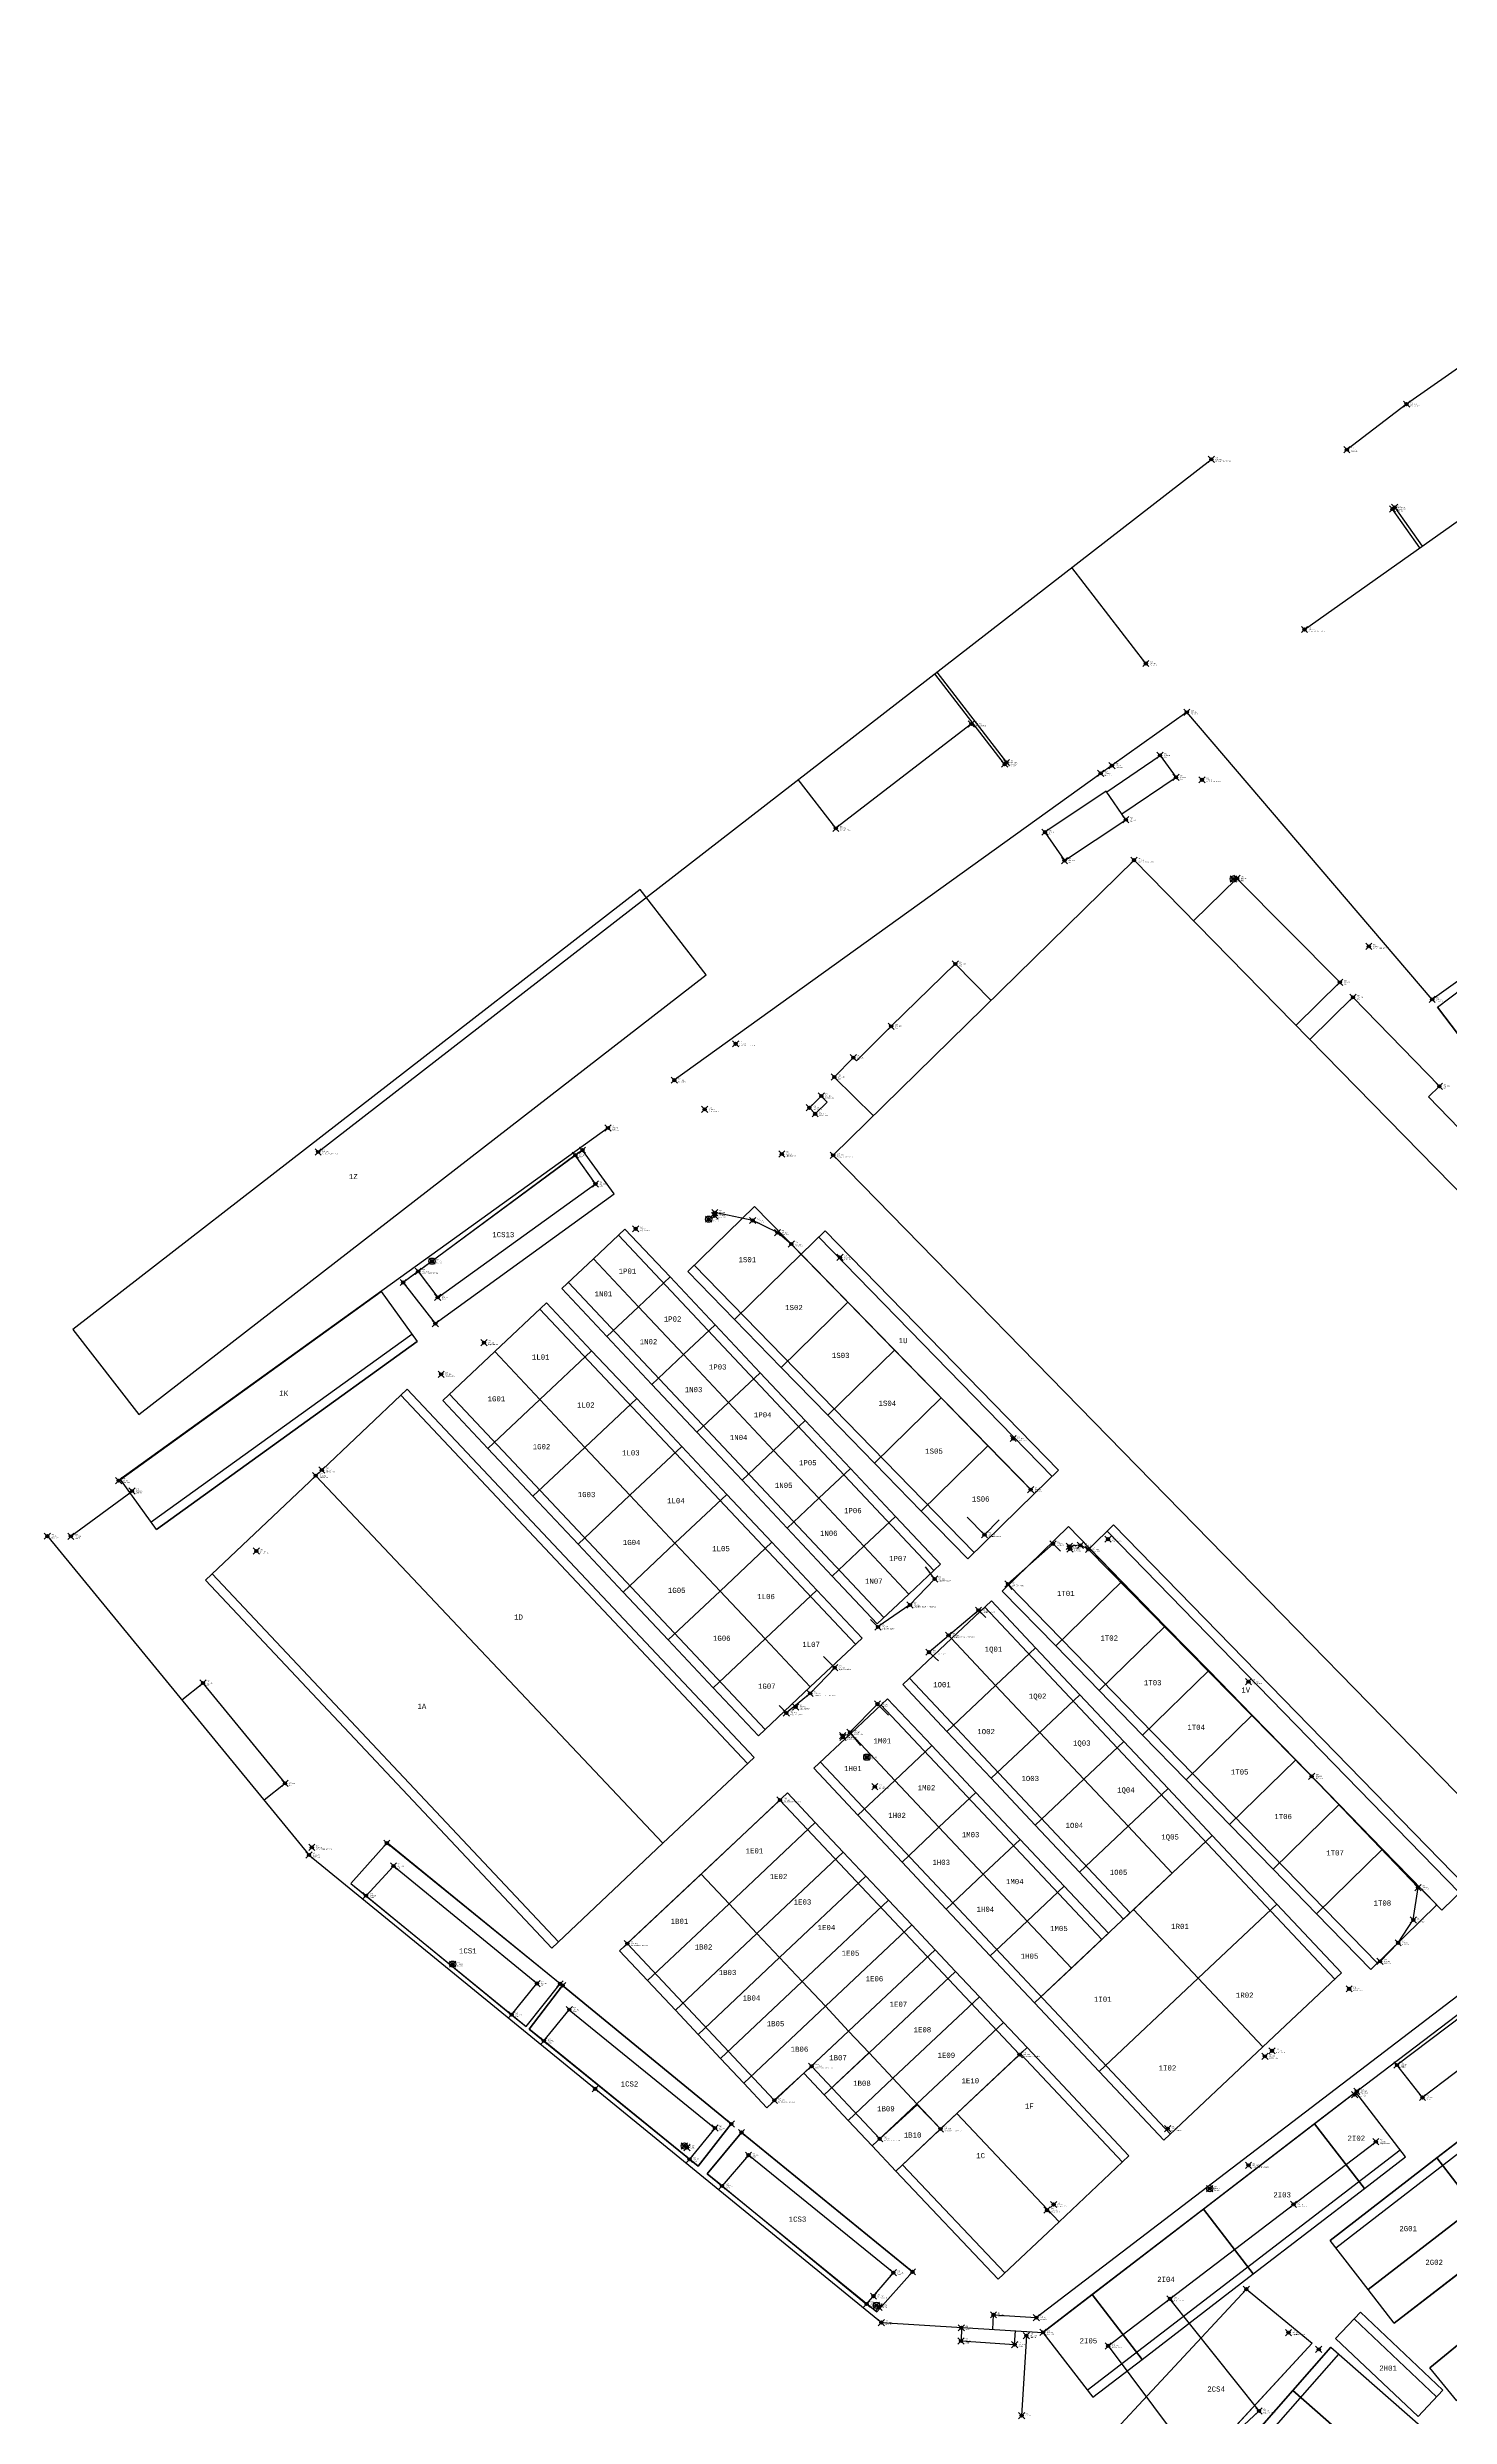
# Model space of a CAD drawing. Extents: x -300 to 923337, y -63404 to 323191.
# Drawn here: x 73487 to 208588, y 56506 to 284659 of the extents above; entities that cross this region are included whole.
import ezdxf
from ezdxf.enums import TextEntityAlignment as Align

# ---------------------------------------------------------------- set-up
doc = ezdxf.new("R2010")
doc.units = 0
doc.header["$PDMODE"] = 35
doc.header["$PDSIZE"] = 300
for name, color, linetype, lineweight in [('WF ingombro stive 2', 1, 'Continuous', 30), ('WF lato di accesso', 40, 'Continuous', 30), ('WF linee di costruzione', 30, 'Continuous', 30), ('WF piazzole', 6, 'Continuous', 30), ('WF tracciatura', 30, 'Continuous', 30)]:
    doc.layers.add(name, color=color, linetype=linetype, lineweight=lineweight)
doc.layers.add('WF nome aree GPS', color=7, linetype='Continuous')
doc.layers.add('WF nuovi punti', color=6, linetype='Continuous')
doc.styles.get("Standard").update_dxf_attribs({"font": 'consola.ttf', "height": 500})

# ---------------------------------------------------------------- blocks, each defined once
blk = doc.blocks.new('rilievo 2')
at = {"color": 8}
for p, q in [((213211, -411653, 1099), (212505, -412138, 2812)), ((216249, -415845), (213211, -411653, 1099)), ((199021, -428355), (216249, -415845)), ((197375, -423326, 2753), (195925, -424398, 2747)), ((195925, -424398, 2747), (199021, -428355)), ((194356, -478384), (190885, -482275)), ((211046, -491935), (194370, -478369)), ((190885, -482275), (192351, -483445, 2585)), ((207770, -496057, 2549), (211046, -491935)), ((208072, -496295, 2554), (211288, -492096)), ((211288, -492096), (227542, -505427)), ((206371, -494913, 2552), (207770, -496057, 2549)), ((209475, -497435, 2553), (208072, -496295, 2554)), ((227542, -505427), (224337, -509503, 675)), ((225219, -510224, 2528), (228525, -506247)), ((228525, -506247), (244998, -519666)), ((224337, -509503, 675), (223509, -508833, 2540)), ((226653, -511395, 2526), (225219, -510224, 2528)), ((244998, -519666), (241572, -523535)), ((241572, -523535), (240576, -522767, 2510))]:
    blk.add_line(p, q, dxfattribs=at)
for points, elevation in [([(250671, -370612), (237609, -380655), (233996, -375973)], 1802), ([(263718, -377153), (268851, -373640), (270394, -375759), (265181, -379288)], 1951), ([(239296, -402752), (237466, -404609), (241244, -408332)], 2108), ([(256389, -444346), (233317, -420693), (231997, -419597), (229602, -418423), (225956, -417672), (225935, -417953)], 2095), ([(290044, -489772), (291785, -487987), (293243, -485783), (293703, -482666), (283462, -471954), (261960, -450103), (261178, -449699), (260102, -449797), (260170, -450061)], 2505)]:
    blk.add_lwpolyline(points, dxfattribs=dict(at, elevation=elevation))
at = {"color": 8, "elevation": 2180}
blk.add_lwpolyline([(235619, -408158), (235065, -407572), (236208, -406438), (236762, -407025)], close=True, dxfattribs=at)
at = {"color": 8}
for points in [[(311105, -305458, 1408), (323482, -322511, 1330), (305542, -335424, 1375), (303358, -332290, 1408), (292598, -339814, 1383), (286849, -344201, 1684)], [(282761, -361510, 1488), (328669, -329063, 1303), (340328, -345427, 1364)], [(187735, -411822, 3474), (273789, -345134, 1928)], [(293884, -353649, 1443), (291244, -349914, 1575), (291453, -349759, 1577), (294096, -353499, 1442)], [(267477, -364785, 1704), (260336, -355560, 2170)], [(247332, -365638, 2403), (254053, -374325, 1802), (253878, -374487, 1806), (247144, -365783, 2407)], [(161648, -448828, 1954), (186863, -479531, 1078), (241997, -524553, 234), (257566, -525503, 360), (287808, -502280, 2651), (311879, -483968, 2683), (320954, -477001, -331), (327105, -472296, -331), (335070, -466036, 2080), (354649, -449578, 2133), (314683, -397379, 2207), (310635, -400536, 2212), (303510, -391107, 2143), (295063, -397138, 2335), (271429, -369482, 1692), (264211, -374625, 1649), (263130, -375375, 1675), (222048, -404916, 2809)], [(272075, -389580, 2143), (276253, -385485, 2266), (286171, -395489, 2442), (281936, -399640, 2140)], [(242945, -399722, 2040), (249117, -393719, 2153), (252564, -397236, 2138)], [(301725, -419830, 2134), (304801, -416814, 2121), (301650, -413663, 2177), (294713, -406524, 2245), (295761, -405499, 2083), (287434, -396931, 2164), (283275, -401007, 2139)], [(242945, -399722, 2040), (239605, -403062, 2108)], [(239296, -402752, 2108), (239605, -403062, 2108)], [(215667, -409517, 2863), (168510, -443480, 2008)], [(163913, -448838, 1933), (169812, -444477, 2012)], [(250281, -447005, -271991), (251938, -448681, 2081), (253353, -447267, 2081)], [(254602, -453963, -271991), (254195, -453424, 2150), (258545, -449566, 2065), (259252, -450273, 2065)], [(246206, -451787, -271991), (247125, -452951, 2392), (244749, -455453, 2550), (241672, -457570, 2684), (240961, -456859, 1684)], [(247504, -460842, -271991), (246582, -459993, 2646), (248470, -458380, 2592), (251358, -455964, 2360), (252065, -456671, 2360)], [(236416, -460422, -271991), (237500, -461492, 2737), (235134, -463969, 2787), (232847, -465845, 2819), (232139, -465138, 2819)], [(174600, -464599, 1504), (176635, -462968, 2904), (184543, -472637, 2849), (182524, -474248, 1229)], [(240013, -468991, -271991), (238969, -467714, 2922), (241622, -464998, 2697), (242678, -466053, 2697)], [(315807, -480757, 2187), (318531, -484399, 64), (294129, -502882, -37), (291669, -499749, -32), (312644, -483901, 2046), (312314, -483467, 2113)], [(252733, -525208, 321), (252800, -523809, 2574), (256922, -524079, 2529), (299863, -491302, 2611), (299017, -490184, 2014), (299264, -489052, 2014), (304821, -485049, 1996)], [(263848, -526800, 341), (269805, -522264, 256), (281709, -513178, 120), (289643, -507136, -24)], [(249709, -525060, 398), (249677, -526329, 354), (254840, -526675, 338), (254921, -525342, 339)], [(255975, -525816, 366), (255511, -533509, 340)]]:
    blk.add_polyline3d(points, dxfattribs=at)
for points in [[(257760, -381029, 1996), (259638, -383772, 2065), (265554, -379832, 2343), (263673, -377087, 1967)], [(330623, -449313, 2125), (301532, -477741, 2033), (237357, -412142, 2131), (266341, -383731, 2144)], [(255308, -498750, 2875), (247700, -505905, 3627), (245447, -503584, 3012), (241842, -506860, 2803), (235282, -499869, 2839), (231678, -503146, 2630), (217517, -488061, 2893), (232227, -474236, 2932)]]:
    blk.add_polyline3d(points, close=True, dxfattribs=at)
at = {"color": 1}
for points in [[(197375, -423326, 2753), (199259, -425832, 2726), (214461, -414911, 2776), (212505, -412138, 2812)], [(194996, -480592, 2656), (192351, -483445, 2585), (206371, -494913, 2552), (208812, -491908, 2619)], [(209475, -497435, 2553), (211926, -494424, 2615), (225963, -505824, 2580), (223509, -508833, 2540)], [(229195, -508432, 2576), (226653, -511395, 2526), (240576, -522767, 2510), (243152, -519755, 2596)]]:
    blk.add_polyline3d(points, close=True, dxfattribs=at)
blk.add_polyline3d([(263848, -526800, 341), (272583, -538471, 232), (278382, -533064, 135), (269805, -522264, 256)], dxfattribs=at)
for centre in [(275906, -385537, 2233), (225360, -418298, 2570), (198703, -422343, 2736), (240600, -470107, 2848), (200700, -490037, 2592), (223019, -507547, 2507), (273638, -511656, 2520), (241531, -522895, 2487)]:
    blk.add_circle(centre, 300, dxfattribs=at)
at = {"color": 8}
for p in [(292598, -339814, 1383), (286849, -344201, 1684), (273789, -345134, 1928), (291244, -349914, 1575), (291453, -349759, 1577), (282761, -361510, 1488), (267477, -364785, 1704), (271429, -369482, 1692), (250671, -370612, 1802), (268851, -373640, 1951), (253878, -374487, 1806), (254053, -374325, 1802), (263130, -375375, 1675), (264211, -374625, 1649), (270394, -375759, 2151), (272897, -375995, 2044), (237609, -380655, 1858), (265554, -379832, 2343), (257760, -381029, 1996), (259638, -383772, 2065), (266341, -383731, 2144), (275906, -385537, 2233), (276253, -385485, 2266), (288960, -392031, 2163), (249117, -393719, 2153), (286171, -395489, 2442), (287434, -396931, 2164), (295063, -397138, 2335), (227961, -401413, 2561), (242945, -399722, 2040), (239296, -402752, 2108), (222048, -404916, 2809), (237466, -404609, 2086), (295761, -405499, 2083), (224979, -407732, 2638), (235065, -407572, 2217), (235619, -408158, 2180), (236208, -406438, 2215), (215667, -409517, 2863), (187735, -411822, 3474), (212505, -412138, 2812), (232409, -412025, 2309), (237357, -412142, 2131), (214461, -414911, 2776), (218335, -419232, 2713), (225360, -418298, 2570), (225935, -417953, 2551), (225956, -417672, 2492), (229602, -418423, 2352), (231997, -419597, 2228), (233317, -420693, 2137), (238013, -421981, 2149), (197375, -423326, 2753), (198703, -422343, 2736), (199259, -425832, 2726), (203715, -430192, 2701), (199589, -433235, 2692), (254701, -439416, 2104), (188091, -442458, 2542), (168510, -443480, 2008), (169812, -444477, 2012), (187504, -443002, 2549), (256389, -444346, 2095), (161648, -448828, 1954), (163913, -448838, 1933), (251938, -448681, 2081), (263842, -449110, 2084), (181774, -450263, 2580), (258545, -449566, 2065), (260102, -449797, 2162), (260170, -450061, 2192), (261178, -449699, 2023), (261960, -450103, 2008), (247125, -452951, 2392), (254195, -453424, 2150), (244749, -455453, 2550), (251358, -455964, 2360), (241672, -457570, 2684), (248470, -458380, 2592), (246582, -459993, 2646), (176635, -462968, 2904), (237500, -461492, 2737), (277375, -462841, 1969), (233750, -465273, 2775), (235134, -463969, 2787), (241622, -464998, 2697), (232847, -465845, 2819), (238269, -468041, 2768), (238298, -468198, 2892), (238969, -467714, 2922), (240600, -470107, 2848), (283462, -471954, 1839), (184543, -472637, 2849), (232227, -474236, 2932), (241374, -472955, 2844), (187123, -478795, 2580), (186863, -479531, 1078), (194996, -480592, 2656), (192351, -483445, 2585), (293703, -482666, 1827), (293243, -485783, 1965), (217517, -488061, 2893), (291785, -487987, 2185), (200700, -490037, 2592), (290044, -489772, 2505), (208812, -491908, 2619), (287066, -492418, 2637), (206371, -494913, 2552), (211926, -494424, 2615), (209475, -497435, 2553), (255308, -498750, 2875), (278949, -498915, 2686), (279635, -498385, 2724), (235282, -499869, 2839), (291669, -499749, -32), (231678, -503146, 2630), (287596, -502597, 136), (287808, -502280, 2651), (294129, -502882, -37), (225963, -505824, 2580), (247700, -505905, 3627), (269577, -505879, 2740), (223019, -507547, 2507), (229195, -508432, 2576), (241842, -506860, 2803), (289643, -507136, -24), (223509, -508833, 2540), (277371, -509411, 2556), (226653, -511395, 2526), (258596, -513181, 2745), (273638, -511656, 2520), (281709, -513178, 120), (257965, -513725, 2748), (243152, -519755, 2596), (241241, -522016, 2470), (269805, -522264, 256), (240576, -522767, 2510), (241531, -522895, 2487), (241997, -524553, 234), (252800, -523809, 2574), (256922, -524079, 2529), (249677, -526329, 354), (249709, -525060, 398), (254840, -526675, 338), (255975, -525816, 366), (257566, -525503, 360), (263848, -526800, 341), (281227, -525524, 95), (255511, -533509, 340), (278382, -533064, 135)]:
    blk.add_point(p, dxfattribs=at)
for s, p in [('514', (292987, -339648, 1383)), ('273.374', (292987, -339814, 1383)), ('Blocco CLS', (292987, -339981, 1383)), ('513', (287238, -344034, 1684)), ('Muro CLS', (287238, -344367, 1684)), ('273.675', (287238, -344201, 1684)), ('Spigolo fabbricato', (274178, -345301, 1928)), ('435', (274178, -344968, 1928)), ('273.919', (274178, -345134, 1928)), ('436', (291633, -349747, 1575)), ('Muro CLS', (291633, -350080, 1575)), ('273.567', (291633, -349914, 1575)), ('437', (291842, -349593, 1577)), ('Muro CLS', (291842, -349926, 1577)), ('273.569', (291842, -349759, 1577)), ('Spigolo fabbricato', (283150, -361677, 1488)), ('438', (283150, -361344, 1488)), ('273.479', (283150, -361510, 1488)), ('434', (267866, -364618, 1704)), ('Muro CLS', (267866, -364952, 1704)), ('273.696', (267866, -364785, 1704)), ('391', (271818, -369315, 1692)), ('Muro CLS', (271818, -369649, 1692)), ('273.684', (271818, -369482, 1692)), ('431', (251060, -370446, 1802)), ('273.793', (251060, -370612, 1802)), ('Box carrelli', (251060, -370779, 1802)), ('433', (254442, -374159, 1802)), ('388', (269240, -373473, 1951)), ('273.942', (269240, -373640, 1951)), ('Box', (269240, -373807, 1951)), ('432', (254267, -374321, 1806)), ('Muro CLS', (254267, -374654, 1806)), ('273.798', (254267, -374487, 1806)), ('Muro CLS', (254442, -374492, 1802)), ('273.793', (254442, -374325, 1802)), ('389', (263519, -375208, 1675)), ('Muro CLS', (263519, -375542, 1675)), ('273.667', (263519, -375375, 1675)), ('390', (264600, -374458, 1649)), ('Muro CLS', (264600, -374791, 1649)), ('273.641', (264600, -374625, 1649)), ('387', (270783, -375593, 2151)), ('274.143', (270783, -375759, 2151)), ('Box', (270783, -375926, 2151)), ('394', (273286, -375828, 2044)), ('274.035', (273286, -375995, 2044)), ('Palo illuminazione', (273286, -376162, 2044)), ('430', (237998, -380489, 1858)), ('273.850', (237998, -380655, 1858)), ('Box carrelli', (237998, -380822, 1858)), ('384', (258149, -380862, 1996)), ('273.987', (258149, -381029, 1996)), ('386', (265943, -379665, 2343)), ('274.335', (265943, -379832, 2343)), ('Box', (265943, -379998, 2343)), ('Box', (258149, -381196, 1996)), ('385', (260027, -383605, 2065)), ('274.056', (260027, -383772, 2065)), ('Box', (260027, -383939, 2065)), ('Spigolo fabbricato', (266730, -383898, 2144)), ('392', (266730, -383564, 2144)), ('274.136', (266730, -383731, 2144)), ('395', (276295, -385371, 2233)), ('274.224', (276295, -385537, 2233)), ('393', (276642, -385318, 2266)), ('274.257', (276642, -385485, 2266)), ('Idrante', (276295, -385704, 2233)), ('Box', (276642, -385652, 2266)), ('396', (289349, -391864, 2163)), ('274.154', (289349, -392031, 2163)), ('Palo illuminazione', (289349, -392198, 2163)), ('383', (249506, -393552, 2153)), ('274.144', (249506, -393719, 2153)), ('Box', (249506, -393886, 2153)), ('397', (286560, -395323, 2442)), ('274.433', (286560, -395489, 2442)), ('Box', (286560, -395656, 2442)), ('398', (287823, -396764, 2164)), ('274.156', (287823, -396931, 2164)), ('399', (295452, -396971, 2335)), ('Box', (287823, -397098, 2164)), ('Muro CLS', (295452, -397305, 2335)), ('274.327', (295452, -397138, 2335)), ('374', (228350, -401246, 2561)), ('274.552', (228350, -401413, 2561)), ('Palo illuminazione', (228350, -401580, 2561)), ('382', (243334, -399555, 2040)), ('274.032', (243334, -399722, 2040)), ('Box', (243334, -399889, 2040)), ('381', (239685, -402585, 2108)), ('274.100', (239685, -402752, 2108)), ('Box', (239685, -402919, 2108)), ('372', (222437, -404749, 2809)), ('Muro CLS', (222437, -405083, 2809)), ('274.800', (222437, -404916, 2809)), ('380', (237855, -404443, 2086)), ('274.078', (237855, -404609, 2086)), ('Box', (237855, -404776, 2086)), ('403', (296150, -405332, 2083)), ('274.074', (296150, -405499, 2083)), ('Box', (296150, -405666, 2083)), ('373', (225368, -407566, 2638)), ('274.629', (225368, -407732, 2638)), ('Riga bianca', (225368, -407899, 2638)), ('378', (235454, -407405, 2217)), ('274.209', (235454, -407572, 2217)), ('Blocco CLS', (235454, -407739, 2217)), ('377', (236008, -407992, 2180)), ('274.172', (236008, -408158, 2180)), ('Blocco CLS', (236008, -408325, 2180)), ('379', (236596, -406271, 2215)), ('274.206', (236596, -406438, 2215)), ('Blocco CLS', (236596, -406605, 2215)), ('371', (216056, -409350, 2863)), ('Muro CLS', (216056, -409684, 2863)), ('274.855', (216056, -409517, 2863)), ('Spigolo fabbricato', (188124, -411989, 3474)), ('440', (188124, -411656, 3474)), ('275.465', (188124, -411822, 3474)), ('CS13', (212894, -412304, 2812)), ('519', (212894, -411971, 2812)), ('274.803', (212894, -412138, 2812)), ('375', (232798, -411858, 2309)), ('274.300', (232798, -412025, 2309)), ('Riga bianca', (232798, -412192, 2309)), ('Spigolo fabbricato', (237746, -412309, 2131)), ('376', (237746, -411975, 2131)), ('274.123', (237746, -412142, 2131)), ('CS13', (214850, -415077, 2776)), ('520', (214850, -414744, 2776)), ('274.768', (214850, -414911, 2776)), ('367', (226345, -417505, 2492)), ('370', (218724, -419065, 2713)), ('274.704', (218724, -419232, 2713)), ('Riga bianca', (218724, -419399, 2713)), ('369', (225749, -418131, 2570)), ('274.561', (225749, -418298, 2570)), ('Idrante', (225749, -418464, 2570)), ('368', (226324, -417786, 2551)), ('Muro CLS', (226324, -418120, 2551)), ('274.543', (226324, -417953, 2551)), ('Muro CLS', (226345, -417839, 2492)), ('274.484', (226345, -417672, 2492)), ('366', (229991, -418256, 2352)), ('Muro CLS', (229991, -418590, 2352)), ('274.343', (229991, -418423, 2352)), ('365', (232385, -419430, 2228)), ('Muro CLS', (232385, -419764, 2228)), ('274.220', (232385, -419597, 2228)), ('364', (233706, -420527, 2137)), ('Muro CLS', (233706, -420860, 2137)), ('274.128', (233706, -420693, 2137)), ('363', (238402, -421814, 2149)), ('274.140', (238402, -421981, 2149)), ('336', (197764, -423159, 2753)), ('274.744', (197764, -423326, 2753)), ('Palo illuminazione', (197764, -423493, 2753)), ('337', (199092, -422177, 2736)), ('274.727', (199092, -422343, 2736)), ('Idrante', (199092, -422510, 2736)), ('Riga bianca', (238402, -422148, 2149)), ('CS13', (199648, -425999, 2726)), ('521', (199648, -425665, 2726)), ('274.717', (199648, -425832, 2726)), ('339', (204104, -430026, 2701)), ('274.693', (204104, -430192, 2701)), ('Riga bianca', (204104, -430359, 2701)), ('338', (199978, -433068, 2692)), ('274.684', (199978, -433235, 2692)), ('Riga bianca', (199978, -433402, 2692)), ('362', (255089, -439250, 2104)), ('274.095', (255089, -439416, 2104)), ('Riga bianca', (255089, -439583, 2104)), ('334', (188480, -442291, 2542)), ('274.534', (188480, -442458, 2542)), ('Blocco CLS', (188480, -442625, 2542)), ('330', (168899, -443313, 2008)), ('Muro CLS', (168899, -443647, 2008)), ('273.999', (168899, -443480, 2008)), ('Sbarra', (170201, -444644, 2012)), ('332', (170201, -444310, 2012)), ('274.003', (170201, -444477, 2012)), ('333', (187893, -442836, 2549)), ('274.541', (187893, -443002, 2549)), ('Blocco CLS', (187893, -443169, 2549)), ('361', (256778, -444180, 2095)), ('Muro CLS', (256778, -444513, 2095)), ('274.086', (256778, -444346, 2095)), ('329', (162037, -448662, 1954)), ('Muro CLS', (162037, -448995, 1954)), ('273.946', (162037, -448828, 1954)), ('Sbarra', (164302, -449005, 1933)), ('331', (164302, -448671, 1933)), ('273.924', (164302, -448838, 1933)), ('831', (252327, -448514, 2081)), ('274.073', (252327, -448681, 2081)), ('Ingombro stive', (252327, -448848, 2081)), ('830', (258934, -449399, 2065)), ('356', (264231, -448943, 2084)), ('274.075', (264231, -449110, 2084)), ('Riga bianca', (264231, -449277, 2084)), ('335', (182163, -450096, 2580)), ('274.572', (182163, -450263, 2580)), ('Riga bianca', (182163, -450430, 2580)), ('274.056', (258934, -449566, 2065)), ('Ingombro stive', (258934, -449733, 2065)), ('359', (260491, -449631, 2162)), ('Muro CLS', (260491, -449964, 2162)), ('274.154', (260491, -449797, 2162)), ('360', (260559, -449894, 2192)), ('Muro CLS', (260559, -450228, 2192)), ('274.183', (260559, -450061, 2192)), ('358', (261567, -449533, 2023)), ('Muro CLS', (261567, -449866, 2023)), ('274.015', (261567, -449699, 2023)), ('357', (262349, -449936, 2008)), ('Muro CLS', (262349, -450269, 2008)), ('274.000', (262349, -450103, 2008)), ('832', (247514, -452784, 2392)), ('274.383', (247514, -452951, 2392)), ('Ingombro stive', (247514, -453118, 2392)), ('829', (254584, -453257, 2150)), ('274.141', (254584, -453424, 2150)), ('Ingombro stive', (254584, -453590, 2150)), ('833', (245138, -455287, 2550)), ('274.541', (245138, -455453, 2550)), ('Ingombro stive - mezzeria', (245138, -455620, 2550)), ('828', (251747, -455797, 2360)), ('274.351', (251747, -455964, 2360)), ('Ingombro stive', (251747, -456131, 2360)), ('834', (242061, -457404, 2684)), ('274.675', (242061, -457570, 2684)), ('Ingombro stive', (242061, -457737, 2684)), ('827', (248859, -458214, 2592)), ('274.584', (248859, -458380, 2592)), ('Ingombro stive - mezzeria', (248859, -458547, 2592)), ('826', (246971, -459826, 2646)), ('274.637', (246971, -459993, 2646)), ('Ingombro stive', (246971, -460160, 2646)), ('328', (177024, -462801, 2904)), ('274.896', (177024, -462968, 2904)), ('Box', (177024, -463135, 2904)), ('835', (237889, -461325, 2737)), ('274.729', (237889, -461492, 2737)), ('Ingombro stive', (237889, -461659, 2737)), ('355', (277763, -462675, 1969)), ('273.960', (277763, -462841, 1969)), ('Riga bianca', (277763, -463008, 1969)), ('341', (234139, -465106, 2775)), ('274.767', (234139, -465273, 2775)), ('Riga bianca', (234139, -465440, 2775)), ('836', (235523, -463802, 2787)), ('274.779', (235523, -463969, 2787)), ('Ingombro stive - mezzeria', (235523, -464136, 2787)), ('825', (242011, -464831, 2697)), ('274.689', (242011, -464998, 2697)), ('Ingombro stive', (242011, -465164, 2697)), ('837', (233236, -465679, 2819)), ('274.811', (233236, -465845, 2819)), ('Ingombro stive', (233236, -466012, 2819)), ('824', (239358, -467547, 2922)), ('274.913', (239358, -467714, 2922)), ('342', (238658, -467874, 2768)), ('274.760', (238658, -468041, 2768)), ('Riga bianca', (238658, -468208, 2768)), ('823', (238687, -468031, 2892)), ('274.884', (238687, -468198, 2892)), ('Blocco CLS', (238687, -468365, 2892)), ('Blocco CLS', (239358, -467881, 2922)), ('344', (240989, -469940, 2848)), ('274.840', (240989, -470107, 2848)), ('Idrante', (240989, -470274, 2848)), ('354', (283851, -471787, 1839)), ('Muro CLS', (283851, -472121, 1839)), ('273.830', (283851, -471954, 1839)), ('327', (184932, -472470, 2849)), ('274.840', (184932, -472637, 2849)), ('Box', (184932, -472804, 2849)), ('340', (232616, -474069, 2932)), ('274.924', (232616, -474236, 2932)), ('Baraccatura acciaio', (232616, -474403, 2932)), ('343', (241763, -472788, 2844)), ('274.835', (241763, -472955, 2844)), ('Riga bianca', (241763, -473122, 2844)), ('326', (187512, -478628, 2580)), ('274.572', (187512, -478795, 2580)), ('Palo illuminazione', (187512, -478961, 2580)), ('441', (187252, -479364, 1078)), ('Muro CLS', (187252, -479697, 1078)), ('273.070', (187252, -479531, 1078)), ('CS01', (195385, -480758, 2656)), ('522', (195385, -480425, 2656)), ('274.648', (195385, -480592, 2656)), ('CS01', (192740, -483612, 2585)), ('523', (192740, -483278, 2585)), ('274.576', (192740, -483445, 2585)), ('353', (294092, -482499, 1827)), ('Muro CLS', (294092, -482833, 1827)), ('273.818', (294092, -482666, 1827)), ('352', (293632, -485617, 1965)), ('Muro CLS', (293632, -485950, 1965)), ('273.956', (293632, -485783, 1965)), ('322', (217906, -487894, 2893)), ('274.885', (217906, -488061, 2893)), ('Baraccatura acciaio', (217906, -488228, 2893)), ('351', (292174, -487821, 2185)), ('Muro CLS', (292174, -488154, 2185)), ('274.177', (292174, -487987, 2185)), ('325', (201089, -489870, 2592)), ('274.583', (201089, -490037, 2592)), ('Idrante', (201089, -490203, 2592)), ('350', (290433, -489605, 2505)), ('Muro CLS', (290433, -489939, 2505)), ('274.497', (290433, -489772, 2505)), ('CS01', (209201, -492075, 2619)), ('524', (209201, -491741, 2619)), ('274.610', (209201, -491908, 2619)), ('349', (287455, -492251, 2637)), ('274.629', (287455, -492418, 2637)), ('Riga bianca', (287455, -492585, 2637)), ('CS01', (206760, -495079, 2552)), ('525', (206760, -494746, 2552)), ('274.544', (206760, -494913, 2552)), ('CS02', (212314, -494591, 2615)), ('527', (212314, -494257, 2615)), ('274.606', (212314, -494424, 2615)), ('526', (209864, -497268, 2553)), ('CS02', (209864, -497601, 2553)), ('274.544', (209864, -497435, 2553)), ('320', (235671, -499702, 2839)), ('345', (255697, -498583, 2875)), ('274.866', (255697, -498750, 2875)), ('Baraccatura acciaio', (255697, -498917, 2875)), ('347', (279338, -498748, 2686)), ('274.677', (279338, -498915, 2686)), ('Blocco CLS', (279338, -499082, 2686)), ('348', (280024, -498218, 2724)), ('274.715', (280024, -498385, 2724)), ('Blocco CLS', (280024, -498552, 2724)), ('274', (292058, -499582, -32)), ('274.831', (235671, -499869, 2839)), ('Baraccatura acciaio', (235671, -500036, 2839)), ('271.960', (292058, -499749, -32)), ('Rampa', (292058, -499915, -32)), ('321', (232067, -502979, 2630)), ('274.622', (232067, -503146, 2630)), ('Baraccatura acciaio', (232067, -503312, 2630)), ('Muro CLS', (287985, -502764, 136)), ('273', (287985, -502431, 136)), ('272.127', (287985, -502597, 136)), ('311', (288197, -502113, 2651)), ('Muro CLS', (288197, -502447, 2651)), ('274.642', (288197, -502280, 2651)), ('275', (294518, -502715, -37)), ('271.955', (294518, -502882, -37)), ('Rampa', (294518, -503049, -37)), ('CS02', (226352, -505990, 2580)), ('528', (226352, -505657, 2580)), ('274.571', (226352, -505824, 2580)), ('318', (248089, -505738, 3627)), ('275.618', (248089, -505905, 3627)), ('Baraccatura acciaio', (248089, -506072, 3627)), ('346', (269966, -505713, 2740)), ('274.732', (269966, -505879, 2740)), ('Riga bianca', (269966, -506046, 2740)), ('324', (223408, -507380, 2507)), ('274.499', (223408, -507547, 2507)), ('Idrante', (223408, -507713, 2507)), ('529', (223898, -508666, 2540)), ('CS03', (229584, -508599, 2576)), ('531', (229584, -508265, 2576)), ('274.567', (229584, -508432, 2576)), ('319', (242231, -506694, 2803)), ('274.794', (242231, -506860, 2803)), ('Baraccatura acciaio', (242231, -507027, 2803)), ('538', (290032, -506969, -24)), ('271.967', (290032, -507136, -24)), ('Riga bianca', (290032, -507302, -24)), ('CS02', (223898, -508999, 2540)), ('274.531', (223898, -508833, 2540)), ('312', (277760, -509244, 2556)), ('274.547', (277760, -509411, 2556)), ('Palo illuminazione', (277760, -509578, 2556)), ('CS03', (227042, -511562, 2526)), ('530', (227042, -511229, 2526)), ('274.518', (227042, -511395, 2526)), ('317', (258985, -513014, 2745)), ('274.737', (258985, -513181, 2745)), ('Blocco CLS', (258985, -513347, 2745)), ('313', (274027, -511489, 2520)), ('274.512', (274027, -511656, 2520)), ('Idrante', (274027, -511822, 2520)), ('537', (282098, -513011, 120)), ('272.111', (282098, -513178, 120)), ('Riga bianca', (282098, -513345, 120)), ('316', (258354, -513558, 2748)), ('274.739', (258354, -513725, 2748)), ('Blocco CLS', (258354, -513892, 2748)), ('CS03', (243541, -519922, 2596)), ('532', (243541, -519588, 2596)), ('274.588', (243541, -519755, 2596)), ('534', (241630, -521849, 2470)), ('Marciapiede', (241630, -522182, 2470)), ('274.461', (241630, -522016, 2470)), ('536', (270194, -522097, 256)), ('272.247', (270194, -522264, 256)), ('Riga bianca', (270194, -522430, 256)), ('CS03', (240965, -522934, 2510)), ('533', (240965, -522600, 2510)), ('274.501', (240965, -522767, 2510)), ('323', (241920, -522728, 2487)), ('274.478', (241920, -522895, 2487)), ('Idrante', (241920, -523062, 2487)), ('Muro CLS', (242386, -524720, 234)), ('268', (242386, -524386, 234)), ('272.225', (242386, -524553, 234)), ('315', (253189, -523642, 2574)), ('274.565', (253189, -523809, 2574)), ('Pedonale', (253189, -523976, 2574)), ('314', (257311, -523912, 2529)), ('274.521', (257311, -524079, 2529)), ('Pedonale', (257311, -524245, 2529)), ('Scala', (250066, -526496, 354)), ('270', (250066, -526162, 354)), ('272.346', (250066, -526329, 354)), ('Scala', (250098, -525226, 398)), ('269', (250098, -524893, 398)), ('272.390', (250098, -525060, 398)), ('Scala', (255228, -526842, 338)), ('271', (255228, -526508, 338)), ('272.329', (255228, -526675, 338)), ('Sbarra', (256364, -525983, 366)), ('104', (256364, -525649, 366)), ('272.357', (256364, -525816, 366)), ('Muro CLS', (257955, -525670, 360)), ('272', (257955, -525336, 360)), ('272.352', (257955, -525503, 360)), ('535', (264237, -526633, 341)), ('272.333', (264237, -526800, 341)), ('Riga bianca', (264237, -526967, 341)), ('120', (281616, -525357, 95)), ('272.087', (281616, -525524, 95)), ('Ingombro stive', (281616, -525691, 95)), ('103', (255900, -533342, 340)), ('272.331', (255900, -533509, 340)), ('539', (278771, -532898, 135)), ('272.126', (278771, -533064, 135)), ('Ingombro stive', (278771, -533231, 135))]:
    blk.add_text(s, height=100, dxfattribs=at).set_placement(p, align=Align.MIDDLE_LEFT)

msp = doc.modelspace()

# ---------------------------------------------------------------- linework, layer by layer
at = {"layer": 'WF ingombro stive 2'}
for points, elevation in [([(75940, 161201), (82289, 153008), (136944, 195344), (130586, 203549)], 2033), ([(135179, 166766), (141620, 173049), (146117, 168439), (139676, 162156)], 2856), ([(129138, 170867), (133480, 166255), (130433, 163385), (126090, 167997)], 2787), ([(170916, 147646), (168601, 145388), (146117, 168439), (148432, 170697)], 2856), ([(126090, 167997), (130433, 163385), (127385, 160516), (123043, 165128)], 2787), ([(139676, 162156), (146117, 168439), (150614, 163829), (144172, 157546)], 2856), ([(109106, 160030), (83987, 141948), (80521, 146762), (105636, 164849)], -272079), ([(133480, 166255), (137823, 161643), (134775, 158773), (130433, 163385)], 2787), ([(130433, 163385), (134775, 158773), (131727, 155904), (127385, 160516)], 2787), ([(144172, 157546), (150614, 163829), (155110, 159219), (148669, 152936)], 2856), ([(137823, 161643), (142165, 157030), (139117, 154161), (134775, 158773)], 2787), ([(134775, 158773), (139117, 154161), (136070, 151291), (131727, 155904)], 2787), ([(148669, 152936), (155110, 159219), (159607, 154609), (153166, 148325)], 2856), ([(142165, 157030), (146507, 152418), (143460, 149549), (139117, 154161)], 2787), ([(139117, 154161), (143460, 149549), (140412, 146679), (136070, 151291)], 2787), ([(153166, 148325), (159607, 154609), (164104, 149998), (157663, 143715)], 2856), ([(146507, 152418), (150850, 147806), (147802, 144937), (143460, 149549)], 2787), ([(143460, 149549), (147802, 144937), (144754, 142067), (140412, 146679)], 2787), ([(157663, 143715), (164104, 149998), (168601, 145388), (162159, 139105)], 2856), ([(150850, 147806), (155192, 143194), (152145, 140325), (147802, 144937)], 2787), ([(147802, 144937), (152145, 140325), (149097, 137455), (144754, 142067)], 2787), ([(155192, 143194), (159535, 138582), (156487, 135713), (152145, 140325)], 2787), ([(210167, 107545), (207851, 105288), (173901, 140115), (176217, 142373)], 1839), ([(152145, 140325), (156487, 135713), (153439, 132843), (149097, 137455)], 2787), ([(160594, 131435), (164445, 135062), (168699, 130544), (164847, 126918)], 2875), ([(155897, 127014), (160594, 131435), (164847, 126918), (160151, 122496)], 2875), ([(164847, 126918), (168699, 130544), (172952, 126026), (169101, 122400)], 2875), ([(150881, 122290), (154441, 125643), (158694, 121125), (155134, 117773)], 2875), ([(160151, 122496), (164847, 126918), (169101, 122400), (164404, 117978)], 2875), ([(169101, 122400), (172952, 126026), (177206, 121509), (173354, 117882)], 2875), ([(147320, 118938), (150881, 122290), (155134, 117773), (151574, 114421)], 2875), ([(155134, 117773), (158694, 121125), (162948, 116607), (159388, 113255)], 2875), ([(164404, 117978), (169101, 122400), (173354, 117882), (168658, 113460)], 2875), ([(173354, 117882), (177206, 121509), (181459, 116991), (177608, 113365)], 2875), ([(151574, 114421), (155134, 117773), (159388, 113255), (155827, 109903)], 2875), ([(159388, 113255), (162948, 116607), (167201, 112089), (163641, 108737)], 2875), ([(168658, 113460), (173354, 117882), (177608, 113365), (172911, 108943)], 2875), ([(177608, 113365), (181459, 116991), (185713, 112473), (181861, 108847)], 2875), ([(155827, 109903), (159388, 113255), (163641, 108737), (160081, 105385)], 2875), ([(163641, 108737), (167201, 112089), (171455, 107572), (167895, 104220)], 2875), ([(172911, 108943), (177608, 113365), (181861, 108847), (177165, 104425)], 2875), ([(185713, 112473), (191944, 105855), (184370, 98724), (178139, 105342)], 2856), ([(202135, 111152), (207370, 105782), (200995, 99567), (195760, 104938)], 1839), ([(160081, 105385), (163641, 108737), (167895, 104220), (164334, 100868)], 2875), ([(167895, 104220), (171455, 107572), (175708, 103054), (172148, 99702)], 2875), ([(168588, 96350), (178139, 105342), (184370, 98724), (174819, 89732)], 2856), ([(191944, 105855), (198175, 99237), (190601, 92106), (184370, 98724)], 2856), ([(164334, 100868), (167895, 104220), (172148, 99702), (168588, 96350)], 2875), ([(174819, 89732), (184370, 98724), (190601, 92106), (181050, 83113)], 2856), ([(161103, 85683), (170954, 75271), (177695, 81611), (167875, 92053)], 2875), ([(217654, 89366), (221310, 84633), (211022, 76686), (207366, 81419)], -11), ([(200378, 78462), (204344, 81508), (199544, 87758), (195578, 84713)], 360), ([(165078, 69744), (170954, 75271), (161103, 85683), (155227, 80157)], 2875), ([(189671, 70240), (200378, 78462), (195578, 84713), (184871, 76491)], 360), ([(207366, 81419), (211022, 76686), (200734, 68739), (197078, 73472)], -11), ([(178963, 62018), (189671, 70240), (184871, 76491), (174163, 68269)], 360), ([(211022, 76686), (213528, 73441), (203240, 65494), (200734, 68739)], -11), ([(216740, 69433), (219334, 66258), (209268, 58032), (206673, 61207)], -116), ([(174205, 58364), (178963, 62018), (174163, 68269), (169405, 64614)], 360), ([(199996, 66550), (207937, 59040), (205546, 56511), (197604, 64020)], -2149), ([(193484, 59012), (197154, 63188), (220508, 42677), (216838, 38500)], 302), ([(188442, 53273), (193484, 59012), (216838, 38500), (211796, 32762)], 302)]:
    msp.add_lwpolyline(points, close=True, dxfattribs=dict(at, elevation=elevation))
for points, elevation in [([(215724, 198514), (217741, 195845), (209446, 189576), (207429, 192245), (215724, 198514)], 2141), ([(121578, 163765), (125921, 159153), (120926, 154451), (116584, 159063), (121578, 163765)], 2787), ([(116584, 159063), (120926, 154451), (115932, 149748), (111589, 154360), (116584, 159063)], 2787), ([(125921, 159153), (130263, 154541), (125269, 149838), (120926, 154451), (125921, 159153)], 2787), ([(132791, 111737), (99343, 147115), (108167, 155458), (141572, 119989), (132791, 111737)], 2856), ([(120926, 154451), (125269, 149838), (120274, 145136), (115932, 149748), (120926, 154451)], 2787), ([(130263, 154541), (134606, 149929), (129611, 145226), (125269, 149838), (130263, 154541)], 2787), ([(125269, 149838), (129611, 145226), (124616, 140524), (120274, 145136), (125269, 149838)], 2787), ([(134606, 149929), (138948, 145317), (133953, 140614), (129611, 145226), (134606, 149929)], 2787), ([(132791, 111737), (122096, 101626), (88719, 137070), (99343, 147115), (132791, 111737)], 2856), ([(129611, 145226), (133953, 140614), (128959, 135912), (124616, 140524), (129611, 145226)], 2787), ([(138948, 145317), (143290, 140705), (138296, 136002), (133953, 140614), (138948, 145317)], 2787), ([(165478, 136002), (171855, 142219), (177008, 136933), (170631, 130716), (165478, 136002)], 822), ([(133953, 140614), (138296, 136002), (133301, 131300), (128959, 135912), (133953, 140614)], 2787), ([(143290, 140705), (147633, 136093), (142638, 131390), (138296, 136002), (143290, 140705)], 2787), ([(170631, 130716), (177008, 136933), (181196, 132637), (174819, 126420), (170631, 130716)], 992), ([(138296, 136002), (142638, 131390), (137644, 126688), (133301, 131300), (138296, 136002)], 2787), ([(147633, 136093), (151975, 131481), (146980, 126778), (142638, 131390), (147633, 136093)], 2787), ([(174819, 126420), (181196, 132637), (185384, 128340), (179007, 122123), (174819, 126420)], 1161), ([(142638, 131390), (146980, 126778), (141986, 122075), (137644, 126688), (142638, 131390)], 2787), ([(179007, 122123), (185384, 128340), (189573, 124044), (183195, 117827), (179007, 122123)], 1330), ([(183195, 117827), (189573, 124044), (193761, 119747), (187383, 113531), (183195, 117827)], 1500), ([(187383, 113531), (193758, 119745), (197947, 115449), (191571, 109234), (187383, 113531)], 1669), ([(147476, 113719), (139165, 105894), (136479, 108751), (144794, 116567), (147476, 113719)], 2875), ([(191571, 109234), (197947, 115449), (202135, 111152), (195760, 104938), (191571, 109234)], 1839), ([(150161, 110866), (141848, 103039), (139165, 105894), (147476, 113719), (150161, 110866)], 2875), ([(152349, 108543), (144033, 100714), (141848, 103039), (150161, 110866), (152349, 108543)], 2875), ([(139165, 105894), (131307, 98496), (128617, 101361), (136479, 108751), (139165, 105894)], 2844), ([(154519, 106238), (146201, 98406), (144033, 100714), (152349, 108543), (154519, 106238)], 2875), ([(141848, 103039), (133989, 95640), (131307, 98496), (139165, 105894), (141848, 103039)], 2844), ([(156766, 103851), (148446, 96017), (146201, 98406), (154519, 106238), (156766, 103851)], 2875), ([(144033, 100714), (136173, 93313), (133989, 95640), (141848, 103039), (144033, 100714)], 2844), ([(159007, 101471), (150684, 93635), (148446, 96017), (156766, 103851), (159007, 101471)], 2875), ([(146201, 98406), (138340, 91005), (136173, 93313), (144033, 100714), (146201, 98406)], 2844), ([(160972, 99384), (152647, 91545), (150684, 93635), (159007, 101471), (160972, 99384)], 2875), ([(148446, 96017), (140583, 88614), (138340, 91005), (146201, 98406), (148446, 96017)], 2844), ([(163284, 96929), (154956, 89089), (152647, 91545), (160972, 99384), (163284, 96929)], 2875), ([(150682, 93637), (142818, 86233), (140583, 88614), (148446, 96017), (150682, 93637)], 2844), ([(165595, 94474), (157265, 86632), (154956, 89089), (163284, 96929), (165595, 94474)], 2875), ([(152643, 91541), (148338, 87490), (146375, 89582), (150683, 93636), (152647, 91545)], 2844), ([(167875, 92053), (159538, 84212), (157265, 86632), (165595, 94474), (167875, 92053)], 2875), ([(154956, 89089), (150645, 85031), (148338, 87490), (152647, 91545), (154954, 89086)], 2844), ([(157265, 86632), (152952, 82573), (150645, 85031), (154956, 89089), (157265, 86632)], 2844), ([(159541, 84215), (155227, 80156), (152952, 82573), (157265, 86632), (159538, 84212)], 2844)]:
    msp.add_lwpolyline(points, dxfattribs=dict(at, elevation=elevation))
at = {"layer": 'WF lato di accesso'}
for p, q in [((82289, 153008, 2033), (136944, 195344, 2033)), ((207429, 192245, 2141), (209446, 189576, 2141)), ((110860, 161762), (128088, 174273)), ((133480, 166255, 2787), (129138, 170867, 2787)), ((170916, 147646, 2856), (148432, 170697, 2856)), ((135179, 166766, 2856), (139676, 162156, 2856)), ((123043, 165128, 2787), (127385, 160516, 2787)), ((137823, 161643, 2787), (133480, 166255, 2787)), ((125921, 159153, 2787), (121578, 163765, 2787)), ((139676, 162156, 2856), (144172, 157546, 2856)), ((83987, 141948, -272079), (109106, 160030, -272079)), ((127385, 160516, 2787), (131727, 155904, 2787)), ((142165, 157030, 2787), (137823, 161643, 2787)), ((130263, 154541, 2787), (125921, 159153, 2787)), ((144172, 157546, 2856), (148669, 152936, 2856)), ((141572, 119989, 2856), (108167, 155458, 2856)), ((131727, 155904, 2787), (136070, 151291, 2787)), ((146507, 152418, 2787), (142165, 157030, 2787)), ((111589, 154360, 2787), (115932, 149748, 2787)), ((134606, 149929, 2787), (130263, 154541, 2787)), ((148669, 152936, 2856), (153166, 148325, 2856)), ((136070, 151291, 2787), (140412, 146679, 2787)), ((150850, 147806, 2787), (146507, 152418, 2787)), ((115932, 149748, 2787), (120274, 145136, 2787)), ((138948, 145317, 2787), (134606, 149929, 2787)), ((153166, 148325, 2856), (157663, 143715, 2856)), ((140412, 146679, 2787), (144754, 142067, 2787)), ((155192, 143194, 2787), (150850, 147806, 2787)), ((120274, 145136, 2787), (124616, 140524, 2787)), ((143290, 140705, 2787), (138948, 145317, 2787)), ((144754, 142067, 2787), (149097, 137455, 2787)), ((159535, 138582, 2787), (155192, 143194, 2787)), ((157663, 143715, 2856), (162159, 139105, 2856)), ((210167, 107545, 1839), (176217, 142373, 1839)), ((124616, 140524, 2787), (128959, 135912, 2787)), ((147633, 136093, 2787), (143290, 140705, 2787)), ((88719, 137070, 2856), (122096, 101626, 2856)), ((149097, 137455, 2787), (153439, 132843, 2787)), ((128959, 135912, 2787), (133301, 131300, 2787)), ((151975, 131481, 2787), (147633, 136093, 2787)), ((168699, 130544, 2874), (164445, 135062, 2874)), ((165478, 136002, 822), (170631, 130716, 907)), ((133301, 131300, 2787), (137644, 126688, 2787)), ((172952, 126026, 2875), (168699, 130544, 2875)), ((170631, 130716, 992), (174819, 126420, 992)), ((137644, 126688, 2787), (141986, 122075, 2787)), ((158694, 121125, 2875), (154441, 125643, 2875)), ((155897, 127014, 2875), (160151, 122496, 2875)), ((177206, 121509, 2875), (172952, 126026, 2875)), ((174819, 126420, 1076), (179007, 122123, 1246)), ((162948, 116607, 2875), (158694, 121125, 2875)), ((160151, 122496, 2875), (164404, 117978, 2875)), ((181459, 116991, 2875), (177206, 121509, 2875)), ((179007, 122123, 1161), (183195, 117827, 1500)), ((147320, 118938, 2875), (151574, 114421, 2875)), ((147476, 113719, 2875), (144794, 116567, 2875)), ((167201, 112089, 2875), (162948, 116607, 2875)), ((164404, 117978, 2875), (168658, 113460, 2875)), ((185713, 112473, 2875), (181459, 116991, 2875)), ((183196, 117828, 1415), (187382, 113530, 1585)), ((151574, 114421, 2875), (155827, 109903, 2875)), ((150161, 110866, 2875), (147476, 113719, 2875)), ((171455, 107572, 2875), (167201, 112089, 2875)), ((168658, 113460, 2875), (172911, 108943, 2875)), ((191944, 105855, 2856), (185713, 112473, 2856)), ((187383, 113531, 1669), (191571, 109234, 1669)), ((122884, 98182), (106194, 111733)), ((152349, 108543, 2875), (150161, 110866, 2875)), ((155827, 109903, 2875), (160081, 105385, 2875)), ((154519, 106238, 2875), (152349, 108543, 2875)), ((175708, 103054, 2875), (171455, 107572, 2875)), ((172911, 108943, 2875), (177165, 104425, 2875)), ((191571, 109234, 1754), (195760, 104938, 1924)), ((156766, 103851, 2875), (154519, 106238, 2875)), ((160081, 105385, 2875), (164334, 100868, 2875)), ((198175, 99237, 2856), (191944, 105855, 2856)), ((159007, 101471, 2875), (156766, 103851, 2875)), ((195760, 104938, 1839), (200995, 99567, 1839)), ((128617, 101361, 2844), (131307, 98496, 2844)), ((160972, 99384, 2875), (159007, 101471, 2875)), ((164334, 100868, 2875), (168588, 96350, 2856)), ((131307, 98496, 2844), (133989, 95640, 2844)), ((163284, 96929, 2875), (160972, 99384, 2875)), ((139380, 84690), (123127, 98021)), ((165595, 94474, 2875), (163284, 96929, 2875)), ((168588, 96350, 2856), (174819, 89732, 2856)), ((133989, 95640, 2844), (136173, 93313, 2844)), ((167875, 92053, 2875), (165595, 94474, 2875)), ((136173, 93313, 2844), (138340, 91005, 2844)), ((177695, 81611, 2875), (167875, 92053, 2875)), ((138340, 91005, 2844), (140583, 88614, 2844)), ((146375, 89582, 2844), (148338, 87490, 2844)), ((174819, 89732, 2856), (181050, 83113, 2856)), ((217654, 89366, -11), (207366, 81419, -11)), ((140583, 88614, 2844), (142818, 86233, 2844)), ((148338, 87490, 2844), (150645, 85031, 2844)), ((150645, 85031, 2844), (152952, 82573, 2844)), ((156837, 70451), (140363, 83870)), ((152952, 82573, 2844), (155227, 80157, 2875)), ((155227, 80157, 2875), (165078, 69744, 2875)), ((207366, 81419, -11), (197078, 73472, -11)), ((200378, 78462, 360), (204344, 81508, 360)), ((189671, 70240, 360), (200378, 78462, 360)), ((203240, 65494, -11), (213528, 73441, -11)), ((178963, 62018, 360), (189671, 70240, 360)), ((216740, 69433, -116), (206673, 61207, -116)), ((207937, 59040, -2149), (199996, 66550, -2149)), ((174205, 58364, 360), (178963, 62018, 360)), ((180317, 47298), (195333, 63583)), ((197154, 63188, 302), (193484, 59012, 302)), ((193484, 59012, 302), (188442, 53273, 302))]:
    msp.add_line(p, q, dxfattribs=at)
at = {"layer": 'WF linee di costruzione'}
msp.add_line((177054, 81008, 2875), (167233, 91449, 2875), dxfattribs=at)
at = {"layer": 'WF nuovi punti'}
for p in [(125049, 178464), (107764, 165719), (110859, 161761), (106194, 111733), (98701, 110587, 1078), (122884, 98182), (123126, 98021), (126268, 88076, 656), (126268, 88076, 656), (139380, 84690), (135110, 82409, 2507), (135110, 82409, 2507), (140363, 83870), (156836, 70451), (189006, 68777), (153600, 67031, 2487), (195980, 62985)]:
    msp.add_point(p, dxfattribs=at)
at = {"layer": 'WF piazzole'}
for points in [[(107764, 165719), (110859, 161761), (128088, 174273), (125049, 178464), (107764, 165719)], [(106194, 111733), (102723, 107843), (119609, 94061), (122884, 98182), (106194, 111733)], [(123126, 98021), (119910, 93822), (136176, 80615), (139380, 84690), (123126, 98021)], [(174309, 52985), (189006, 68777), (195333, 63583), (180317, 47298), (174309, 52985)]]:
    msp.add_lwpolyline(points, dxfattribs=at)
msp.add_lwpolyline([(140363, 83870), (137058, 79893), (153411, 66583), (156836, 70451)], close=True, dxfattribs=at)
at = {"layer": 'WF tracciatura'}
for p, q in [((128497, 170263, 2787), (158893, 137978, 2787)), ((147801, 170082, 2856), (170285, 147031, 2856)), ((135809, 167381, 2856), (162790, 139720, 2856)), ((123684, 165732, 2787), (154081, 133447, 2787)), ((120937, 163161, 2787), (151334, 130877, 2787)), ((83474, 142661, -272079), (108592, 160745, -272079)), ((140931, 119385, 2856), (107526, 154854, 2856)), ((112231, 154964, 2787), (142627, 122679, 2787)), ((209536, 106930, 1839), (175586, 141758, 1839)), ((89360, 137674, 2856), (122737, 102230, 2856)), ((166099, 136608, 822), (201626, 100182, 1839)), ((163804, 134458, 2874), (197534, 98633, 2856)), ((156538, 127617, 2875), (177806, 105029, 2856)), ((153800, 125039, 2875), (175067, 102450, 2856)), ((147962, 119542, 2875), (181692, 83717, 2856)), ((197616, 72775, -11), (238769, 104563, -11)), ((173668, 59062, 360), (203807, 82206, 360)), ((155867, 80762, 2875), (165718, 70350, 2875)), ((207332, 58400, -2149), (199390, 65909, -2149)), ((179109, 41136, 302), (197905, 62528, 302))]:
    msp.add_line(p, q, dxfattribs=at)

# ---------------------------------------------------------------- block references
at = {"color": 251}
msp.add_blockref('rilievo 2', (-88161, 590117), dxfattribs=at)

# ---------------------------------------------------------------- texts
at = {"layer": 'WF nome aree GPS'}
for s, p in [('1Z', (102540, 175672)), ('1CS13', (116354, 170084, -905)), ('1P01', (128533, 166566, -69)), ('1S01', (140077, 167670)), ('1N01', (126213, 164382, -69)), ('1P02', (132876, 161954, -69)), ('1S02', (144573, 163060)), ('1N02', (130556, 159770, -69)), ('1U', (155505, 159879)), ('1L01', (120171, 158290, -69)), ('1P03', (137218, 157342, -69)), ('1S03', (149070, 158450)), ('1N03', (134898, 155158, -69)), ('1G01', (115904, 154273, -69)), ('1L02', (124513, 153678, -69)), ('1P04', (141560, 152730, -69)), ('1S04', (153567, 153840)), ('1N04', (139241, 150546, -69)), ('1G02', (120247, 149661, -69)), ('1L03', (128856, 149066, -69)), ('1P05', (145903, 148117, -69)), ('1S05', (158064, 149230)), ('1N05', (143583, 145933, -69)), ('1G03', (124589, 145049, -69)), ('1L04', (133198, 144454, -69)), ('1P06', (150245, 143505, -69)), ('1S06', (162561, 144620)), ('1N06', (147925, 141321, -69)), ('1G04', (128931, 140437, -69)), ('1L05', (137540, 139842, -69)), ('1P07', (154587, 138893, -69)), ('1N07', (152268, 136709, -69)), ('1G05', (133274, 135825, -69)), ('1L06', (141883, 135230, -69)), ('1T01', (170757, 135527, -2102)), ('1D', (118460, 133250)), ('1G06', (137616, 131213, -69)), ('1L07', (146225, 130617, -69)), ('1Q01', (163792, 130154, -49)), ('1T02', (174945, 131231, -1932)), ('1G07', (141958, 126600, -69)), ('1O01', (158828, 126743, -49)), ('1Q02', (168045, 125636, -49)), ('1T03', (179133, 126934, -1932)), ('1V', (188521, 126237, -915)), ('1A', (109143, 124657)), ('1M01', (153083, 121334, -49)), ('1O02', (163081, 122225, -49)), ('1Q03', (172299, 121119, -49)), ('1T04', (183321, 122638, -1763)), ('1H01', (150251, 118667, -49)), ('1T05', (187509, 118341, -1593)), ('1M02', (157337, 116816, -49)), ('1O03', (167335, 117707, -49)), ('1Q04', (176552, 116601, -49)), ('1H02', (154505, 114150, -49)), ('1T06', (191697, 114045, -1424)), ('1M03', (161590, 112299, -49)), ('1O04', (171588, 113189, -49)), ('1Q05', (180806, 112083, -49)), ('1E01', (140763, 110743, -49)), ('1H03', (158758, 109632, -49)), ('1T07', (196703, 110545, -1254)), ('1E02', (143083, 108271, -49)), ('1M04', (165844, 107781, -49)), ('1O05', (175842, 108672, -49)), ('1E03', (145390, 105813, -49)), ('1H04', (163012, 105114, -49)), ('1T08', (201260, 105710, -1254)), ('1B01', (133540, 103955)), ('1E04', (147698, 103355, -49)), ('1M05', (170097, 103263, -49)), ('1R01', (181765, 103461, -49)), ('1CS1', (113150, 101113, -905)), ('1B02', (135860, 101484)), ('1E05', (150018, 100883, -49)), ('1H05', (167265, 100597, -49)), ('1B03', (138168, 99026)), ('1E06', (152325, 98425, -49)), ('1B04', (140475, 96567)), ('1E07', (154634, 95968, -49)), ('1I01', (174325, 96455, -49)), ('1R02', (187997, 96843, -49)), ('1B05', (142795, 94096)), ('1E08', (156943, 93511, -49)), ('1B06', (145103, 91638)), ('1B07', (148815, 90819)), ('1E09', (159249, 91052, -49)), ('1E10', (161560, 88598, -49)), ('1I02', (180556, 89837, -49)), ('1CS2', (128724, 88294, -905)), ('1B08', (151122, 88360)), ('1B09', (153429, 85901)), ('1F', (167672, 86167, -49)), ('1B10', (156002, 83378)), ('2I02', (198751, 83067, -49)), ('1C', (162979, 81392, -49)), ('2I03', (191605, 77614, -49)), ('1CS3', (144909, 75272, -905)), ('2G01', (203742, 74361, -60)), ('2G02', (206249, 71116, -60)), ('2I04', (180412, 69473, -49)), ('2I05', (172939, 63557, -49)), ('2CS4', (185239, 58910, -49)), ('2H01', (201808, 60921, -2198))]:
    msp.add_text(s, height=500, dxfattribs=at).set_placement(p)
msp.add_text('1K', height=500, rotation=357.06822, dxfattribs=at).set_placement((95821, 154832))

doc.saveas('drawing.dxf')
